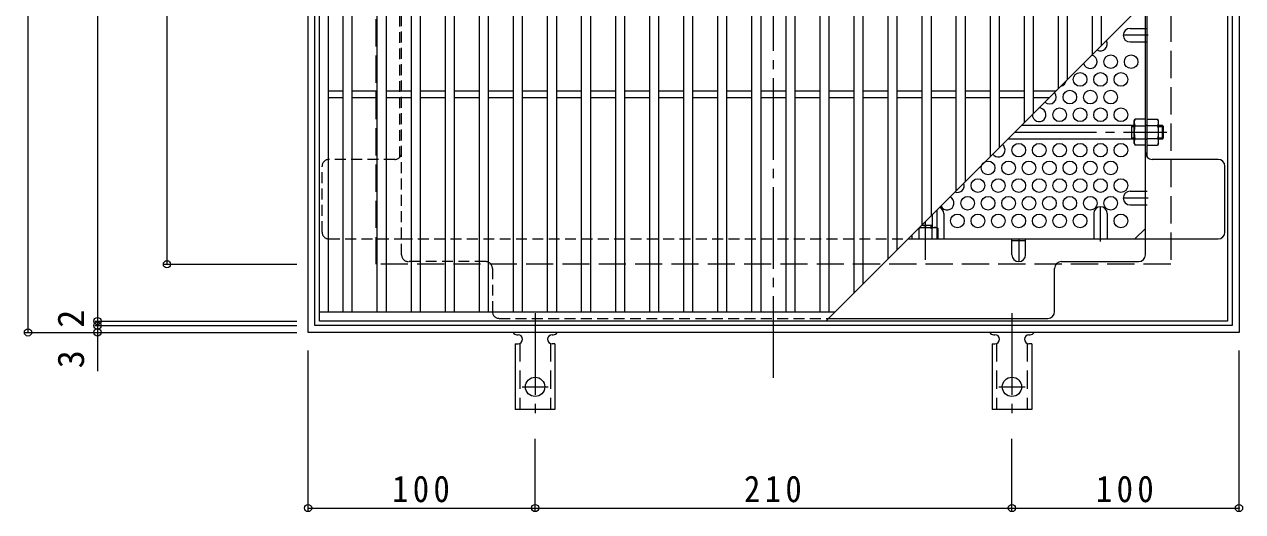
# Model space of a CAD drawing. Units: millimetres at full size, sheet at 1:4; details may follow other scales. Extents: x -860 to 1063, y -1925 to 732.
# Drawn here: x -739 to -202, y 76 to 291 of the extents above; entities that cross this region are included whole.
import ezdxf
from ezdxf.enums import TextEntityAlignment as Align

# ---------------------------------------------------------------- set-up
doc = ezdxf.new("R2010")
doc.units = ezdxf.units.MM
doc.header["$LTSCALE"] = 4
doc.header["$PDMODE"] = 32
doc.header["$PDSIZE"] = 3.2
for name, pattern in [('CHAIN1', [8, 5, -1, 1, -1]), ('CHAIN2', [12, 9, -1, 1, -1]), ('DASHED1', [1.8, 1.2, -0.6]), ('DASHED2', [3, 2, -1]), ('DASHED3', [4, 3, -1])]:
    doc.linetypes.add(name, pattern=pattern)
for name, color, linetype, lineweight in [('A-1_躯体', 3, 'Continuous', 9), ('A-2_仕上', 3, 'Continuous', 9), ('A-4_その他', 7, 'Continuous', 9), ('A-6_寸法', 2, 'Continuous', 9), ('A-7_ハッチ', 2, 'Continuous', 9), ('A-8_記号', 2, 'Continuous', 9), ('A-9_ｸｳﾁｮｳｷ', 2, 'Continuous', 9), ('A-A_ﾊｯﾁ-ﾜｸ', 3, 'Continuous', 9)]:
    doc.layers.add(name, color=color, linetype=linetype, lineweight=lineweight)
doc.styles.add('ＭＳ ゴシック', font='')
doc.styles.get('ＭＳ ゴシック').set_extended_font_data('MS Gothic')

msp = doc.modelspace()

# ---------------------------------------------------------------- linework, layer by layer
at = {"layer": 'A-1_躯体', "linetype": 'CHAIN2'}
for p, q in [((-302.824, 243.045), (-235.743, 243.045)), ((-342.22, 203.649), (-342.22, 186.813))]:
    msp.add_line(p, q, dxfattribs=at)
at = {"layer": 'A-1_躯体'}
for p, q in [((-250.22, 246.045), (-299.824, 246.045)), ((-251.22, 240.045), (-251.22, 246.045)), ((-251.22, 245.545), (-250.22, 245.545)), ((-237.72, 246.045), (-239.42, 246.045)), ((-239.42, 245.545), (-237.22, 245.545)), ((-237.72, 240.045), (-237.72, 246.045)), ((-237.72, 246.045), (-237.22, 245.545)), ((-237.22, 240.545), (-237.22, 245.545)), ((-250.22, 240.045), (-305.824, 240.045)), ((-251.22, 240.545), (-250.22, 240.545)), ((-239.42, 240.545), (-237.22, 240.545)), ((-237.72, 240.045), (-239.42, 240.045)), ((-237.72, 240.045), (-237.22, 240.545)), ((-339.22, 206.649), (-339.22, 201.045)), ((-343.824, 202.045), (-339.22, 202.045)), ((-339.72, 202.045), (-339.72, 201.045))]:
    msp.add_line(p, q, dxfattribs=at)
at = {"layer": 'A-1_躯体', "color": 2}
for points in [[(-614.02, 154.849), (-614.02, 564.849), (-204.02, 564.849), (-204.02, 154.849)], [(-611.021, 157.849), (-611.021, 561.849), (-207.02, 561.849), (-207.02, 157.849)]]:
    msp.add_lwpolyline(points, close=True, dxfattribs=at)
at = {"layer": 'A-1_躯体', "color": 2, "linetype": 'DASHED3'}
msp.add_lwpolyline([(-584.02, 184.849), (-584.02, 534.849), (-234.02, 534.849), (-234.02, 184.849)], close=True, dxfattribs=at)
at = {"layer": 'A-2_仕上'}
for p, q in [((-605.02, 163.849), (-605.02, 555.849)), ((-598.52, 163.849), (-598.52, 555.849)), ((-594.52, 163.849), (-594.52, 555.849)), ((-583.52, 163.849), (-583.52, 555.849)), ((-579.52, 163.849), (-579.52, 555.849)), ((-568.52, 163.849), (-568.52, 555.849)), ((-564.52, 163.849), (-564.52, 555.849)), ((-553.52, 163.849), (-553.52, 555.849)), ((-549.52, 163.849), (-549.52, 555.849)), ((-538.52, 163.849), (-538.52, 555.849)), ((-534.52, 163.849), (-534.52, 555.849)), ((-523.52, 163.849), (-523.52, 555.849)), ((-519.52, 163.849), (-519.52, 555.849)), ((-508.52, 163.849), (-508.52, 555.849)), ((-504.52, 163.849), (-504.52, 555.849)), ((-493.52, 163.849), (-493.52, 555.849)), ((-489.52, 163.849), (-489.52, 555.849)), ((-478.52, 163.849), (-478.52, 555.849)), ((-474.52, 163.849), (-474.52, 555.849)), ((-463.52, 163.849), (-463.52, 555.849)), ((-459.52, 163.849), (-459.52, 555.849)), ((-448.52, 163.849), (-448.52, 555.849)), ((-444.52, 163.849), (-444.52, 555.849)), ((-433.52, 163.849), (-433.52, 555.849)), ((-429.52, 163.849), (-429.52, 555.849)), ((-418.52, 163.849), (-418.52, 555.849)), ((-414.52, 163.849), (-414.52, 555.849)), ((-403.52, 163.849), (-403.52, 555.849)), ((-399.52, 163.849), (-399.52, 555.849)), ((-388.52, 163.849), (-388.52, 555.849)), ((-384.52, 163.849), (-384.52, 555.849)), ((-373.52, 172.349), (-373.52, 555.849)), ((-369.52, 176.349), (-369.52, 555.849)), ((-358.52, 187.349), (-358.52, 555.849)), ((-354.52, 191.349), (-354.52, 555.849)), ((-343.52, 202.349), (-343.52, 555.849)), ((-339.52, 206.349), (-339.52, 555.849)), ((-328.52, 217.349), (-328.52, 555.849)), ((-324.52, 221.349), (-324.52, 555.849)), ((-313.52, 232.349), (-313.52, 555.849)), ((-309.52, 236.349), (-309.52, 555.849)), ((-298.52, 247.349), (-298.52, 555.849)), ((-294.52, 251.349), (-294.52, 555.849)), ((-283.52, 262.349), (-283.52, 555.849)), ((-279.52, 266.349), (-279.52, 555.849)), ((-268.52, 277.349), (-268.52, 555.849)), ((-264.52, 281.349), (-264.52, 555.849)), ((-209.02, 336.849), (-386.02, 159.849)), ((-605.02, 261.349), (-598.52, 261.349)), ((-605.02, 258.349), (-598.52, 258.349)), ((-594.52, 261.349), (-583.52, 261.349)), ((-594.52, 258.349), (-583.52, 258.349)), ((-579.52, 261.349), (-568.52, 261.349)), ((-579.52, 258.349), (-568.52, 258.349)), ((-564.52, 261.349), (-553.52, 261.349)), ((-564.52, 258.349), (-553.52, 258.349)), ((-549.52, 261.349), (-538.52, 261.349)), ((-549.52, 258.349), (-538.52, 258.349)), ((-534.52, 261.349), (-523.52, 261.349)), ((-534.52, 258.349), (-523.52, 258.349)), ((-519.52, 261.349), (-508.52, 261.349)), ((-519.52, 258.349), (-508.52, 258.349)), ((-504.52, 261.349), (-493.52, 261.349)), ((-504.52, 258.349), (-493.52, 258.349)), ((-489.52, 261.349), (-478.52, 261.349)), ((-489.52, 258.349), (-478.52, 258.349)), ((-474.52, 261.349), (-463.52, 261.349)), ((-474.52, 258.349), (-463.52, 258.349)), ((-459.52, 261.349), (-448.52, 261.349)), ((-459.52, 258.349), (-448.52, 258.349)), ((-444.52, 261.349), (-433.52, 261.349)), ((-444.52, 258.349), (-433.52, 258.349)), ((-429.52, 261.349), (-418.52, 261.349)), ((-429.52, 258.349), (-418.52, 258.349)), ((-414.52, 261.349), (-403.52, 261.349)), ((-414.52, 258.349), (-403.52, 258.349)), ((-399.52, 261.349), (-388.52, 261.349)), ((-399.52, 258.349), (-388.52, 258.349)), ((-384.52, 261.349), (-373.52, 261.349)), ((-384.52, 258.349), (-373.52, 258.349)), ((-369.52, 261.349), (-358.52, 261.349)), ((-369.52, 258.349), (-358.52, 258.349)), ((-354.52, 261.349), (-343.52, 261.349)), ((-354.52, 258.349), (-343.52, 258.349)), ((-339.52, 261.349), (-328.52, 261.349)), ((-339.52, 258.349), (-328.52, 258.349)), ((-324.52, 261.349), (-313.52, 261.349)), ((-324.52, 258.349), (-313.52, 258.349)), ((-309.52, 261.349), (-298.52, 261.349)), ((-309.52, 258.349), (-298.52, 258.349)), ((-294.52, 261.349), (-284.52, 261.349)), ((-294.52, 258.349), (-287.521, 258.349)), ((-609.02, 163.849), (-382.02, 163.849))]:
    msp.add_line(p, q, dxfattribs=at)
msp.add_lwpolyline([(-609.02, 159.849), (-609.02, 559.849), (-209.02, 559.849), (-209.02, 159.849)], close=True, dxfattribs=at)
at = {"layer": 'A-4_その他'}
for p, q in [((-737.361, 564.849), (-737.361, 154.849)), ((-706.756, 559.849), (-706.756, 159.849)), ((-676.151, 534.849), (-676.151, 184.849)), ((-677.351, 184.849), (-619.021, 184.849)), ((-707.956, 159.849), (-619.021, 159.849)), ((-707.956, 157.849), (-619.021, 157.849)), ((-706.756, 159.849), (-706.756, 157.849)), ((-706.756, 157.849), (-706.756, 137.841)), ((-738.561, 154.849), (-619.021, 154.849)), ((-614.02, 76.272), (-614.02, 146.849)), ((-204.02, 76.272), (-204.02, 146.849)), ((-514.02, 76.272), (-514.02, 107.917)), ((-304.02, 76.272), (-304.02, 107.917)), ((-614.02, 77.472), (-514.02, 77.472)), ((-514.02, 77.472), (-304.02, 77.472)), ((-304.02, 77.472), (-204.02, 77.472))]:
    msp.add_line(p, q, dxfattribs=at)
for p in [(-676.151, 184.849), (-706.756, 159.849), (-737.361, 154.849), (-706.756, 157.849), (-706.756, 154.849), (-614.02, 77.472), (-514.02, 77.472), (-304.02, 77.472), (-204.02, 77.472)]:
    msp.add_point(p, dxfattribs=at)
at = {"layer": 'A-6_寸法'}
for centre in [(-260.52, 274.112), (-251.52, 274.112), (-274.02, 266.318), (-265.02, 266.318), (-256.02, 266.318), (-278.52, 258.524), (-269.52, 258.524), (-260.52, 258.524), (-283.02, 250.73), (-274.02, 250.73), (-265.02, 250.73), (-256.02, 250.73), (-301.02, 235.141), (-292.02, 235.141), (-283.02, 235.141), (-274.02, 235.141), (-265.02, 235.141), (-256.02, 235.141), (-314.52, 227.347), (-305.52, 227.347), (-296.52, 227.347), (-287.52, 227.347), (-278.52, 227.347), (-269.52, 227.347), (-260.52, 227.347), (-319.02, 219.553), (-310.02, 219.553), (-301.02, 219.553), (-292.02, 219.553), (-283.02, 219.553), (-274.02, 219.553), (-265.02, 219.553), (-256.02, 219.553), (-323.52, 211.759), (-314.52, 211.759), (-305.52, 211.759), (-296.52, 211.759), (-287.52, 211.759), (-278.52, 211.759), (-269.52, 211.759), (-260.52, 211.759), (-328.02, 203.964), (-319.02, 203.964), (-310.02, 203.964), (-301.02, 203.964), (-292.02, 203.964), (-283.02, 203.964), (-274.02, 203.964), (-256.02, 203.964)]:
    msp.add_circle(centre, 3, dxfattribs=at)
for centre, start, end in [((-265.02, 281.907), 239.43443, 30.56557), ((-269.52, 274.112), 193.18453, 76.81547), ((-283.02, 266.318), 279.85302, 350.14698), ((-287.52, 258.524), 227.36245, 42.63755), ((-292.02, 250.73), 177.67281, 92.32719), ((-310.02, 235.141), 215.39643, 54.60357), ((-328.02, 219.553), 248.67673, 21.32327), ((-332.52, 211.759), 202.98302, 67.01698)]:
    msp.add_arc(centre, 3, start, end, dxfattribs=at)
at = {"layer": 'A-7_ハッチ', "linetype": 'CHAIN2'}
msp.add_line((-409.02, 134.849), (-409.02, 584.849), dxfattribs=at)
at = {"layer": 'A-7_ハッチ', "linetype": 'DASHED1'}
for p, q in [((-572.82, 189.045), (-572.82, 530.652)), ((-573.62, 232.007), (-573.62, 341.388)), ((-245.22, 288.804), (-244.42, 288.804)), ((-245.22, 282.804), (-244.42, 282.804)), ((-244.42, 246.045), (-245.22, 246.045)), ((-244.42, 239.845), (-245.22, 239.845)), ((-575.82, 231.046), (-604.824, 231.046)), ((-607.824, 199.045), (-607.824, 228.046)), ((-245.22, 217.038), (-244.42, 217.038)), ((-245.22, 211.038), (-244.42, 211.038)), ((-604.824, 196.045), (-572.82, 196.045)), ((-572.82, 196.045), (-349.824, 196.045)), ((-535.819, 186.045), (-569.82, 186.045)), ((-532.819, 183.045), (-532.819, 164.045)), ((-529.819, 161.045), (-384.824, 161.045))]:
    msp.add_line(p, q, dxfattribs=at)
at = {"layer": 'A-7_ハッチ'}
for p, q in [((-245.22, 189.045), (-245.22, 300.649)), ((-244.42, 232.007), (-244.42, 301.449)), ((-213.217, 231.046), (-242.22, 231.046)), ((-210.217, 199.045), (-210.217, 228.046)), ((-249.832, 196.045), (-245.22, 200.658)), ((-349.824, 196.045), (-213.217, 196.045)), ((-298.02, 195.245), (-304.02, 195.245)), ((-285.221, 164.045), (-285.221, 183.045)), ((-282.221, 186.045), (-248.22, 186.045)), ((-384.824, 161.045), (-288.221, 161.045))]:
    msp.add_line(p, q, dxfattribs=at)
at = {"layer": 'A-7_ハッチ', "linetype": 'DASHED1'}
for centre, start, end in [((-604.824, 228.046), 90, 180), ((-575.82, 234.046), 270, 0), ((-604.824, 199.045), 180, 270), ((-569.82, 189.045), 180, 270), ((-535.819, 183.045), 0, 90), ((-529.819, 164.045), 180, 270)]:
    msp.add_arc(centre, 3, start, end, dxfattribs=at)
at = {"layer": 'A-7_ハッチ'}
for centre, start, end in [((-242.22, 234.046), 180, 270), ((-213.217, 228.046), 0, 90), ((-213.217, 199.045), 270, 0), ((-248.22, 189.045), 270, 0), ((-282.221, 183.045), 90, 180), ((-288.221, 164.045), 270, 0)]:
    msp.add_arc(centre, 3, start, end, dxfattribs=at)
at = {"layer": 'A-8_記号', "linetype": 'CHAIN1'}
for p, q in [((-244.02, 285.804), (-255.02, 285.804)), ((-265.02, 194.845), (-265.02, 210.195)), ((-244.02, 214.038), (-255.02, 214.038)), ((-337.02, 196.045), (-337.02, 208.849)), ((-301.02, 196.045), (-301.02, 186.045))]:
    msp.add_line(p, q, dxfattribs=at)
at = {"layer": 'A-8_記号'}
for p, q in [((-252.02, 288.804), (-245.22, 288.804)), ((-252.02, 282.804), (-245.22, 282.804)), ((-252.02, 217.038), (-245.22, 217.038)), ((-252.02, 211.038), (-245.22, 211.038)), ((-334.02, 207.195), (-334.02, 196.045)), ((-268.02, 207.195), (-268.02, 196.045)), ((-262.02, 207.195), (-262.02, 196.045)), ((-304.02, 189.045), (-304.02, 196.045)), ((-298.02, 189.045), (-298.02, 196.045))]:
    msp.add_line(p, q, dxfattribs=at)
for centre, start, end in [((-252.02, 285.804), 90, 270), ((-252.02, 214.038), 90, 270), ((-337.02, 207.195), 0, 67.93994), ((-265.02, 207.195), 0, 180), ((-301.02, 189.045), 180, 0)]:
    msp.add_arc(centre, 3, start, end, dxfattribs=at)
at = {"layer": 'A-9_ｸｳﾁｮｳｷ'}
for p, q in [((-250.22, 248.045), (-249.787, 248.796)), ((-250.22, 238.046), (-250.22, 248.045)), ((-245.22, 248.796), (-249.787, 248.796)), ((-245.22, 237.295), (-245.22, 248.796)), ((-244.42, 237.295), (-244.42, 248.796)), ((-244.42, 248.796), (-239.853, 248.796)), ((-239.42, 248.045), (-239.853, 248.796)), ((-239.42, 238.046), (-239.42, 248.045)), ((-249.787, 245.909), (-245.22, 245.909)), ((-239.853, 245.909), (-244.42, 245.909)), ((-250.22, 238.046), (-249.787, 237.295)), ((-249.787, 240.182), (-245.22, 240.182)), ((-245.22, 237.295), (-249.787, 237.295)), ((-239.853, 240.182), (-244.42, 240.182)), ((-244.42, 237.295), (-239.853, 237.295)), ((-239.42, 238.046), (-239.853, 237.295)), ((-345.083, 200.612), (-345.083, 196.045)), ((-344.824, 201.045), (-337.22, 201.045)), ((-339.357, 200.612), (-339.357, 196.045)), ((-337.22, 201.045), (-336.47, 200.612)), ((-347.97, 196.045), (-347.97, 197.899))]:
    msp.add_line(p, q, dxfattribs=at)
msp.add_lwpolyline([(-347.97, 196.045), (-336.47, 196.045), (-336.47, 200.612)], dxfattribs=at)
for centre, radius, start, end in [((-246.938, 247.151), 3.29, 149.99998, 176.07924), ((-247.485, 247.386), 2.735, 180.2103, 212.68507), ((-242.702, 247.151), 3.29, 3.92076, 30.00002), ((-242.155, 247.386), 2.735, 327.31493, 359.7897), ((-240.537, 243.045), 9.683, 162.79973, 197.20026), ((-249.103, 243.045), 9.683, 342.79974, 17.20027), ((-247.485, 238.705), 2.735, 147.31491, 179.78969), ((-246.938, 238.94), 3.29, 183.92075, 210), ((-242.155, 238.705), 2.735, 0.21031, 32.68509), ((-242.702, 238.94), 3.29, 330, 356.07925), ((-346.56, 198.311), 2.735, 57.31491, 59.95844), ((-342.22, 191.363), 9.683, 72.79973, 107.20026), ((-337.88, 198.311), 2.735, 90.2103, 122.68507), ((-338.115, 197.764), 3.29, 59.99998, 86.07924)]:
    msp.add_arc(centre, radius, start, end, dxfattribs=at)
at = {"layer": 'A-A_ﾊｯﾁ-ﾜｸ', "color": 7, "linetype": 'CHAIN2'}
for p, q in [((-514.02, 163.317), (-514.02, 115.917)), ((-304.02, 163.317), (-304.02, 115.917)), ((-519.796, 130.849), (-508.244, 130.849)), ((-309.796, 130.849), (-298.244, 130.849))]:
    msp.add_line(p, q, dxfattribs=at)
at = {"layer": 'A-A_ﾊｯﾁ-ﾜｸ'}
for p, q in [((-522.02, 153.849), (-521.52, 153.849)), ((-506.525, 153.849), (-506.012, 153.849)), ((-312.02, 153.849), (-311.52, 153.849)), ((-296.525, 153.849), (-296.012, 153.849)), ((-522.77, 149.849), (-521.52, 149.849)), ((-522.77, 149.849), (-522.77, 120.849)), ((-505.27, 149.849), (-506.52, 149.849)), ((-505.27, 149.849), (-505.27, 120.849)), ((-312.77, 149.849), (-311.52, 149.849)), ((-312.77, 149.849), (-312.77, 120.849)), ((-295.27, 149.849), (-296.52, 149.849)), ((-295.27, 149.849), (-295.27, 120.849)), ((-505.27, 120.849), (-522.77, 120.849)), ((-295.27, 120.849), (-312.77, 120.849))]:
    msp.add_line(p, q, dxfattribs=at)
at = {"layer": 'A-A_ﾊｯﾁ-ﾜｸ', "linetype": 'DASHED2'}
for p, q in [((-520.77, 149.995), (-520.77, 120.849)), ((-507.27, 149.995), (-507.27, 120.849)), ((-310.77, 149.995), (-310.77, 120.849)), ((-297.27, 149.995), (-297.27, 120.849))]:
    msp.add_line(p, q, dxfattribs=at)
at = {"layer": 'A-A_ﾊｯﾁ-ﾜｸ'}
for centre in [(-514.02, 130.849), (-304.02, 130.849)]:
    msp.add_circle(centre, 4.25, dxfattribs=at)
for centre, start, end in [((-522.02, 155.849), 209.99951, 269.72403), ((-521.52, 151.849), 270, 90), ((-506.52, 151.849), 90.13329, 270), ((-506.02, 155.849), 270.24162, 330.00072), ((-312.02, 155.849), 209.99951, 269.72403), ((-311.52, 151.849), 270, 90), ((-296.52, 151.849), 90.13329, 270), ((-296.02, 155.849), 270.24162, 330.00072)]:
    msp.add_arc(centre, 2, start, end, dxfattribs=at)

# ---------------------------------------------------------------- texts
at = {"layer": 'A-4_その他', "color": 2, "style": 'ＭＳ ゴシック'}
for s, p in [('2', (-709.156, 156.889)), ('3', (-709.156, 139.034))]:
    msp.add_text(s, height=11.73, rotation=90, dxfattribs=at).set_placement(p, align=Align.BOTTOM_LEFT)
at = {"layer": 'A-4_その他', "color": 2, "char_height": 11.73, "attachment_point": 7, "style": 'ＭＳ ゴシック'}
for s, insert in [('\\T1.27;\\W0.9;100', (-577.02, 79.872)), ('\\T1.27;\\W0.9;210', (-422.02, 79.872)), ('\\T1.27;\\W0.9;100', (-267.02, 79.872))]:
    msp.add_mtext(s, dxfattribs=dict(at, insert=insert))

doc.saveas('drawing.dxf')
